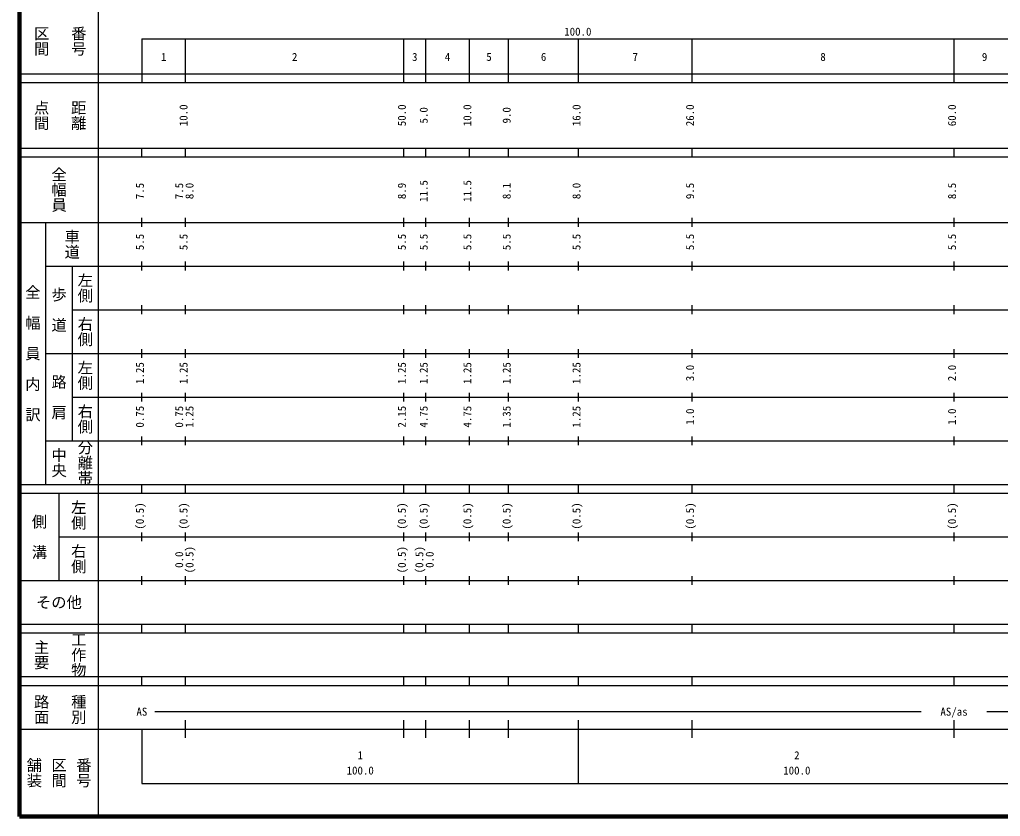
# Model space of a CAD drawing. Units: millimetres on the paper, enlarged 1000 times. Extents: x 62682 to 702682, y -6806 to 353194.
# Drawn here: x 62682 to 287300, y -6806 to 175603 of the extents above; entities that cross this region are included whole.
import ezdxf
from ezdxf.enums import TextEntityAlignment as Align

# ---------------------------------------------------------------- set-up
doc = ezdxf.new("R2010")
doc.units = ezdxf.units.MM
doc.header["$LTSCALE"] = 1000
doc.layers.add('M-TTL', color=2, linetype='Continuous', lineweight=140)
doc.layers.add('M-TTL-BAND', color=7, linetype='Continuous', lineweight=25)
doc.styles.add('@ＭＳ ゴシック', font='')
doc.styles.add('ＭＳ ゴシック', font='')
doc.styles.get('@ＭＳ ゴシック').set_extended_font_data('@MS Gothic')
doc.styles.get('ＭＳ ゴシック').set_extended_font_data('MS Gothic')

msp = doc.modelspace()

# ---------------------------------------------------------------- linework, layer by layer
at = {"layer": 'M-TTL'}
for p, q in [((62682, 353194), (62682, -6806)), ((62682, -6806), (702682, -6806))]:
    msp.add_line(p, q, dxfattribs=at)
at = {"layer": 'M-TTL-BAND'}
for p, q in [((80682, 343194), (80682, -6806)), ((90682, 171194), (601682, 171194)), ((90682, 171194), (90682, 161194)), ((100682, 161194), (100682, 171194)), ((150682, 161194), (150682, 171194)), ((155682, 161194), (155682, 171194)), ((165682, 161194), (165682, 171194)), ((174682, 161194), (174682, 171194)), ((190682, 161194), (190682, 171194)), ((216682, 161194), (216682, 171194)), ((276682, 161194), (276682, 171194)), ((62682, 163194), (601682, 163194)), ((62682, 161194), (601682, 161194)), ((62682, 146194), (601682, 146194)), ((90682, 144194), (90682, 146194)), ((100682, 144194), (100682, 146194)), ((150682, 144194), (150682, 146194)), ((155682, 144194), (155682, 146194)), ((165682, 144194), (165682, 146194)), ((174682, 144194), (174682, 146194)), ((190682, 144194), (190682, 146194)), ((216682, 144194), (216682, 146194)), ((276682, 144194), (276682, 146194)), ((62682, 144194), (601682, 144194)), ((62682, 129194), (601682, 129194)), ((68682, 69194), (68682, 129194)), ((90682, 128194), (90682, 130194)), ((100682, 128194), (100682, 130194)), ((150682, 128194), (150682, 130194)), ((155682, 128194), (155682, 130194)), ((165682, 128194), (165682, 130194)), ((174682, 128194), (174682, 130194)), ((190682, 128194), (190682, 130194)), ((216682, 128194), (216682, 130194)), ((276682, 128194), (276682, 130194)), ((68682, 119194), (601682, 119194)), ((74682, 119194), (74682, 79194)), ((90682, 118194), (90682, 120194)), ((100682, 118194), (100682, 120194)), ((150682, 118194), (150682, 120194)), ((155682, 118194), (155682, 120194)), ((165682, 118194), (165682, 120194)), ((174682, 118194), (174682, 120194)), ((190682, 118194), (190682, 120194)), ((216682, 118194), (216682, 120194)), ((276682, 118194), (276682, 120194)), ((90682, 108194), (90682, 110194)), ((100682, 108194), (100682, 110194)), ((150682, 108194), (150682, 110194)), ((155682, 108194), (155682, 110194)), ((165682, 108194), (165682, 110194)), ((174682, 108194), (174682, 110194)), ((190682, 108194), (190682, 110194)), ((216682, 108194), (216682, 110194)), ((276682, 108194), (276682, 110194)), ((74682, 109194), (601682, 109194)), ((68682, 99194), (601682, 99194)), ((90682, 98194), (90682, 100194)), ((100682, 98194), (100682, 100194)), ((150682, 98194), (150682, 100194)), ((155682, 98194), (155682, 100194)), ((165682, 98194), (165682, 100194)), ((174682, 98194), (174682, 100194)), ((190682, 98194), (190682, 100194)), ((216682, 98194), (216682, 100194)), ((276682, 98194), (276682, 100194)), ((90682, 88194), (90682, 90194)), ((100682, 88194), (100682, 90194)), ((150682, 88194), (150682, 90194)), ((155682, 88194), (155682, 90194)), ((165682, 88194), (165682, 90194)), ((174682, 88194), (174682, 90194)), ((190682, 88194), (190682, 90194)), ((216682, 88194), (216682, 90194)), ((276682, 88194), (276682, 90194)), ((74682, 89194), (601682, 89194)), ((68682, 79194), (601682, 79194)), ((90682, 78194), (90682, 80194)), ((100682, 78194), (100682, 80194)), ((150682, 78194), (150682, 80194)), ((155682, 78194), (155682, 80194)), ((165682, 78194), (165682, 80194)), ((174682, 78194), (174682, 80194)), ((190682, 78194), (190682, 80194)), ((216682, 78194), (216682, 80194)), ((276682, 78194), (276682, 80194)), ((62682, 69194), (601682, 69194)), ((90682, 67194), (90682, 69194)), ((100682, 67194), (100682, 69194)), ((150682, 67194), (150682, 69194)), ((155682, 67194), (155682, 69194)), ((165682, 67194), (165682, 69194)), ((174682, 67194), (174682, 69194)), ((190682, 67194), (190682, 69194)), ((216682, 67194), (216682, 69194)), ((276682, 67194), (276682, 69194)), ((62682, 67194), (601682, 67194)), ((71682, 67194), (71682, 47194)), ((71682, 57194), (601682, 57194)), ((90682, 56194), (90682, 58194)), ((100682, 56194), (100682, 58194)), ((150682, 56194), (150682, 58194)), ((155682, 56194), (155682, 58194)), ((165682, 56194), (165682, 58194)), ((174682, 56194), (174682, 58194)), ((190682, 56194), (190682, 58194)), ((216682, 56194), (216682, 58194)), ((276682, 56194), (276682, 58194)), ((62682, 47194), (601682, 47194)), ((90682, 46194), (90682, 48194)), ((100682, 46194), (100682, 48194)), ((150682, 46194), (150682, 48194)), ((155682, 46194), (155682, 48194)), ((165682, 46194), (165682, 48194)), ((174682, 46194), (174682, 48194)), ((190682, 46194), (190682, 48194)), ((216682, 46194), (216682, 48194)), ((276682, 46194), (276682, 48194)), ((62682, 37194), (601682, 37194)), ((90682, 35194), (90682, 37194)), ((100682, 35194), (100682, 37194)), ((150682, 35194), (150682, 37194)), ((155682, 35194), (155682, 37194)), ((165682, 35194), (165682, 37194)), ((174682, 35194), (174682, 37194)), ((190682, 35194), (190682, 37194)), ((216682, 35194), (216682, 37194)), ((276682, 35194), (276682, 37194)), ((62682, 35194), (601682, 35194)), ((62682, 25194), (601682, 25194)), ((90682, 23194), (90682, 25194)), ((100682, 23194), (100682, 25194)), ((150682, 23194), (150682, 25194)), ((155682, 23194), (155682, 25194)), ((165682, 23194), (165682, 25194)), ((174682, 23194), (174682, 25194)), ((190682, 23194), (190682, 25194)), ((216682, 23194), (216682, 25194)), ((276682, 23194), (276682, 25194)), ((62682, 23194), (601682, 23194)), ((93682, 17194), (269182, 17194)), ((284182, 17194), (587682, 17194)), ((100682, 11194), (100682, 15194)), ((150682, 11194), (150682, 15194)), ((155682, 11194), (155682, 15194)), ((165682, 11194), (165682, 15194)), ((174682, 11194), (174682, 15194)), ((190682, 694), (190682, 15194)), ((216682, 11194), (216682, 15194)), ((276682, 11194), (276682, 15194)), ((62682, 13194), (601682, 13194)), ((90682, 13194), (90682, 694)), ((90682, 694), (601682, 694))]:
    msp.add_line(p, q, dxfattribs=at)

# ---------------------------------------------------------------- texts
at = {"layer": 'M-TTL-BAND', "style": '@ＭＳ ゴシック'}
for s, p in [('区間', (67682, 170694)), ('番号', (76182, 170694)), ('点間', (67682, 153694)), ('距離', (76182, 153694)), ('全幅員', (71682, 136694)), ('車道', (74682, 124194)), ('左側', (77682, 114194)), ('全\u3000幅\u3000員\u3000内\u3000訳', (65682, 99194)), ('歩\u3000道', (71682, 109194)), ('右側', (77682, 104194)), ('左側', (77682, 94194)), ('路\u3000肩', (71682, 89194)), ('右側', (77682, 84194)), ('分離帯', (77682, 74194)), ('中央', (71682, 74194)), ('左側', (76182, 62194)), ('側\u3000溝', (67182, 57194)), ('右側', (76182, 52194)), ('工作物', (76182, 30194)), ('主要', (67682, 30194)), ('路面', (67682, 17694)), ('種別', (76182, 17694)), ('舗装', (66015, 3194)), ('区間', (71682, 3194)), ('番号', (77349, 3194))]:
    msp.add_text(s, height=2566, rotation=270, dxfattribs=at).set_placement(p, align=Align.MIDDLE_CENTER)
at = {"layer": 'M-TTL-BAND', "style": 'ＭＳ ゴシック'}
for s, p in [('100.0', (190526, 171389)), ('1', (95682, 165599)), ('2', (125682, 165599)), ('3', (153182, 165599)), ('4', (160682, 165599)), ('5', (170182, 165599)), ('6', (182682, 165599)), ('7', (203682, 165599)), ('8', (246682, 165599)), ('9', (283682, 165599)), ('AS', (90682, 15694)), ('AS/as', (276682, 15694)), ('1', (140682, 5717)), ('2', (240682, 5717)), ('100.0', (140682, 2227)), ('100.0', (240682, 2227))]:
    msp.add_text(s, height=1833, dxfattribs=at).set_placement(p, align=Align.BOTTOM_CENTER)
for s, p in [('10.0', (101682, 153694)), ('50.0', (151682, 153694)), ('5.0', (156682, 153694)), ('10.0', (166682, 153694)), ('9.0', (175682, 153694)), ('16.0', (191682, 153694)), ('26.0', (217682, 153694)), ('60.0', (277682, 153694)), ('7.5', (91682, 136368)), ('7.5', (100682, 136368)), ('8.0', (103052, 136368)), ('8.9', (151682, 136368)), ('11.5', (156682, 136368)), ('11.5', (166682, 136368)), ('8.1', (175682, 136368)), ('8.0', (191682, 136368)), ('9.5', (217682, 136368)), ('8.5', (277682, 136368)), ('5.5', (91682, 124694)), ('5.5', (101682, 124694)), ('5.5', (151682, 124694)), ('5.5', (156682, 124694)), ('5.5', (166682, 124694)), ('5.5', (175682, 124694)), ('5.5', (191682, 124694)), ('5.5', (217682, 124694)), ('5.5', (277682, 124694)), ('1.25', (91682, 94694)), ('1.25', (101682, 94694)), ('1.25', (151682, 94694)), ('1.25', (156682, 94694)), ('1.25', (166682, 94694)), ('1.25', (175682, 94694)), ('1.25', (191682, 94694)), ('3.0', (217682, 94694)), ('2.0', (277682, 94694)), ('0.75', (91682, 84694)), ('0.75', (100682, 84694)), ('1.25', (103052, 84694)), ('2.15', (151682, 84694)), ('4.75', (156682, 84694)), ('4.75', (166682, 84694)), ('1.35', (175682, 84694)), ('1.25', (191682, 84694)), ('1.0', (217682, 84694)), ('1.0', (277682, 84694)), ('(0.5)', (91682, 61958)), ('(0.5)', (101682, 61958)), ('(0.5)', (151682, 61958)), ('(0.5)', (156682, 61958)), ('(0.5)', (166682, 61958)), ('(0.5)', (175682, 61958)), ('(0.5)', (191682, 61958)), ('(0.5)', (217682, 61958)), ('(0.5)', (277682, 61958)), ('(0.5)', (103052, 51958)), ('(0.5)', (151682, 51958)), ('(0.5)', (155682, 51958)), ('0.0', (100682, 51958)), ('0.0', (158052, 51958))]:
    msp.add_text(s, height=1833, rotation=90, dxfattribs=at).set_placement(p, align=Align.BOTTOM_CENTER)
msp.add_text('その他', height=2566, dxfattribs=at).set_placement((71682, 42194), align=Align.MIDDLE_CENTER)

doc.saveas('drawing.dxf')
